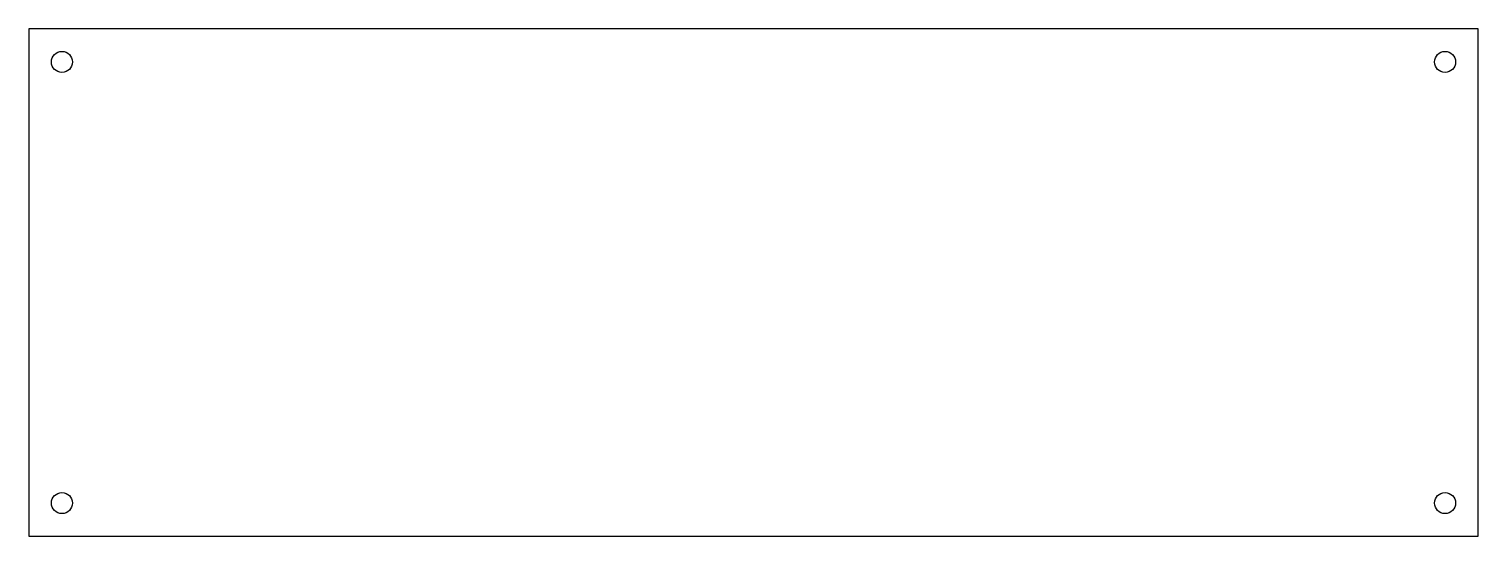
# Model space of a CAD drawing. Header units: millimetres. Extents: x -110 to 110, y -39 to 39.
import ezdxf

# ---------------------------------------------------------------- set-up
doc = ezdxf.new("R2010")
doc.units = ezdxf.units.MM

msp = doc.modelspace()

# ---------------------------------------------------------------- linework, layer by layer
msp.add_lwpolyline([(-110, 38.5), (-110, -38.5), (110, -38.5), (110, 38.5)], close=True)
for centre in [(-105, 33.5), (105, 33.5), (-105, -33.5), (105, -33.5)]:
    msp.add_circle(centre, 1.6)

doc.saveas('drawing.dxf')
